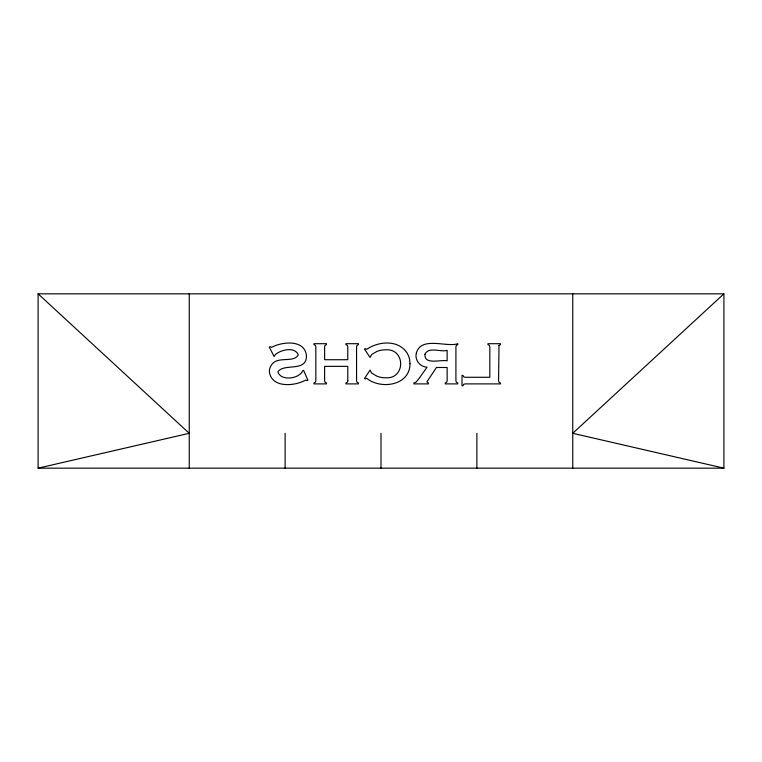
<?xml version="1.0" encoding="UTF-8"?>
<svg xmlns="http://www.w3.org/2000/svg" width="762" height="762" viewBox="0 0 762 762"><rect width="100%" height="100%" fill="white"/><g stroke="black" fill="none" stroke-linecap="round" stroke-linejoin="round"><path stroke-width="1.14" d="M723.9 293.837L572.757 433.302L723.9 468.163L723.9 293.837L38.1 293.837L38.1 468.163L723.9 468.163M38.1 468.163L189.243 433.302L38.1 293.837M572.757 293.837L572.757 468.163M476.879 433.302L476.879 468.163M381 433.302L381 468.163M285.121 433.302L285.121 468.163M189.243 293.837L189.243 468.163M409.985 363.788C410.051 385.524 380.857 389.963 366.608 378.228L365.255 379L364.484 378.466L370.084 370.084L371.551 373.018L376.819 376.114A21.879 21.879 0 0 0 385.22 377.771C405.784 379.676 405.784 347.92 385.22 349.825A21.955 21.955 0 0 0 376.819 351.473L371.551 354.568L370.084 357.483L364.484 349.091L365.255 348.558L366.608 349.329C378.019 341.662 396.069 339.528 405.708 351.092A19.345 19.345 0 0 1 409.708 360.255L409.985 363.788M424.996 354.149C423.796 365.474 441.436 359.235 447.142 360.874L447.142 350.329C440.874 352.415 428.596 346.319 424.996 354.149M416.376 352.863C414.452 359.874 419.843 366.884 427.034 367.17L419.224 378.276L416.204 382.029L413.871 382.953L413.871 383.896L428.387 383.896L428.387 382.953L426.891 381.895L436.416 367.494L447.142 367.494L447.142 380.838L446.713 382.2L445.256 382.953L445.256 383.896L457.8 383.896L457.8 382.953L456.333 382.191L455.914 380.838L455.914 346.796L456.333 345.415L457.8 344.643L457.8 343.7C446.77 347.624 421.396 335.947 416.376 352.863M306.448 355.816C306.638 372.723 283.578 362.693 277.882 371.951C281.035 381.514 299.485 378.771 302.704 370.761L303.562 370.351L307.915 380.219L307.067 380.657L305.857 380.009C294.827 386.305 271.262 388.382 269.377 371.542A11.192 11.192 0 0 1 271.91 364.379C278.111 355.835 293.465 363.284 298.313 354.921C294.856 346.31 280.949 349.682 275.339 354.587L274.11 356.568L269.31 347.11L270.139 346.662L271.577 347.339C282.378 341.528 304.933 339.261 306.448 355.816M347.786 380.838L347.358 382.2L345.9 382.953L345.9 383.896L358.445 383.896L358.445 382.953L356.978 382.191L356.568 380.838L356.568 346.767L356.978 345.415L358.445 344.643L358.445 343.7L345.9 343.7L345.9 344.643L347.377 345.396L347.786 346.767L347.786 359.721L324.612 359.721L324.612 346.767L325.031 345.396L326.498 344.643L326.498 343.7L313.954 343.7L313.954 344.643L315.43 345.415L315.839 346.767L315.839 380.838L315.43 382.191L313.954 382.953L313.954 383.896L326.498 383.896L326.498 382.953L325.041 382.2L324.612 380.838L324.612 366.351L347.786 366.351L347.786 380.838M498.996 345.415L498.586 380.81L498.996 382.191L500.472 382.953L500.472 383.896L465.106 383.896L463.725 384.305L462.953 385.782L462.01 385.782L462.01 375.39L462.953 375.39L463.725 376.857L465.106 377.276L489.814 377.276L489.814 346.796L489.404 345.396L487.928 344.643L487.928 343.7L500.472 343.7L500.472 344.643L498.996 345.415"/></g></svg>
